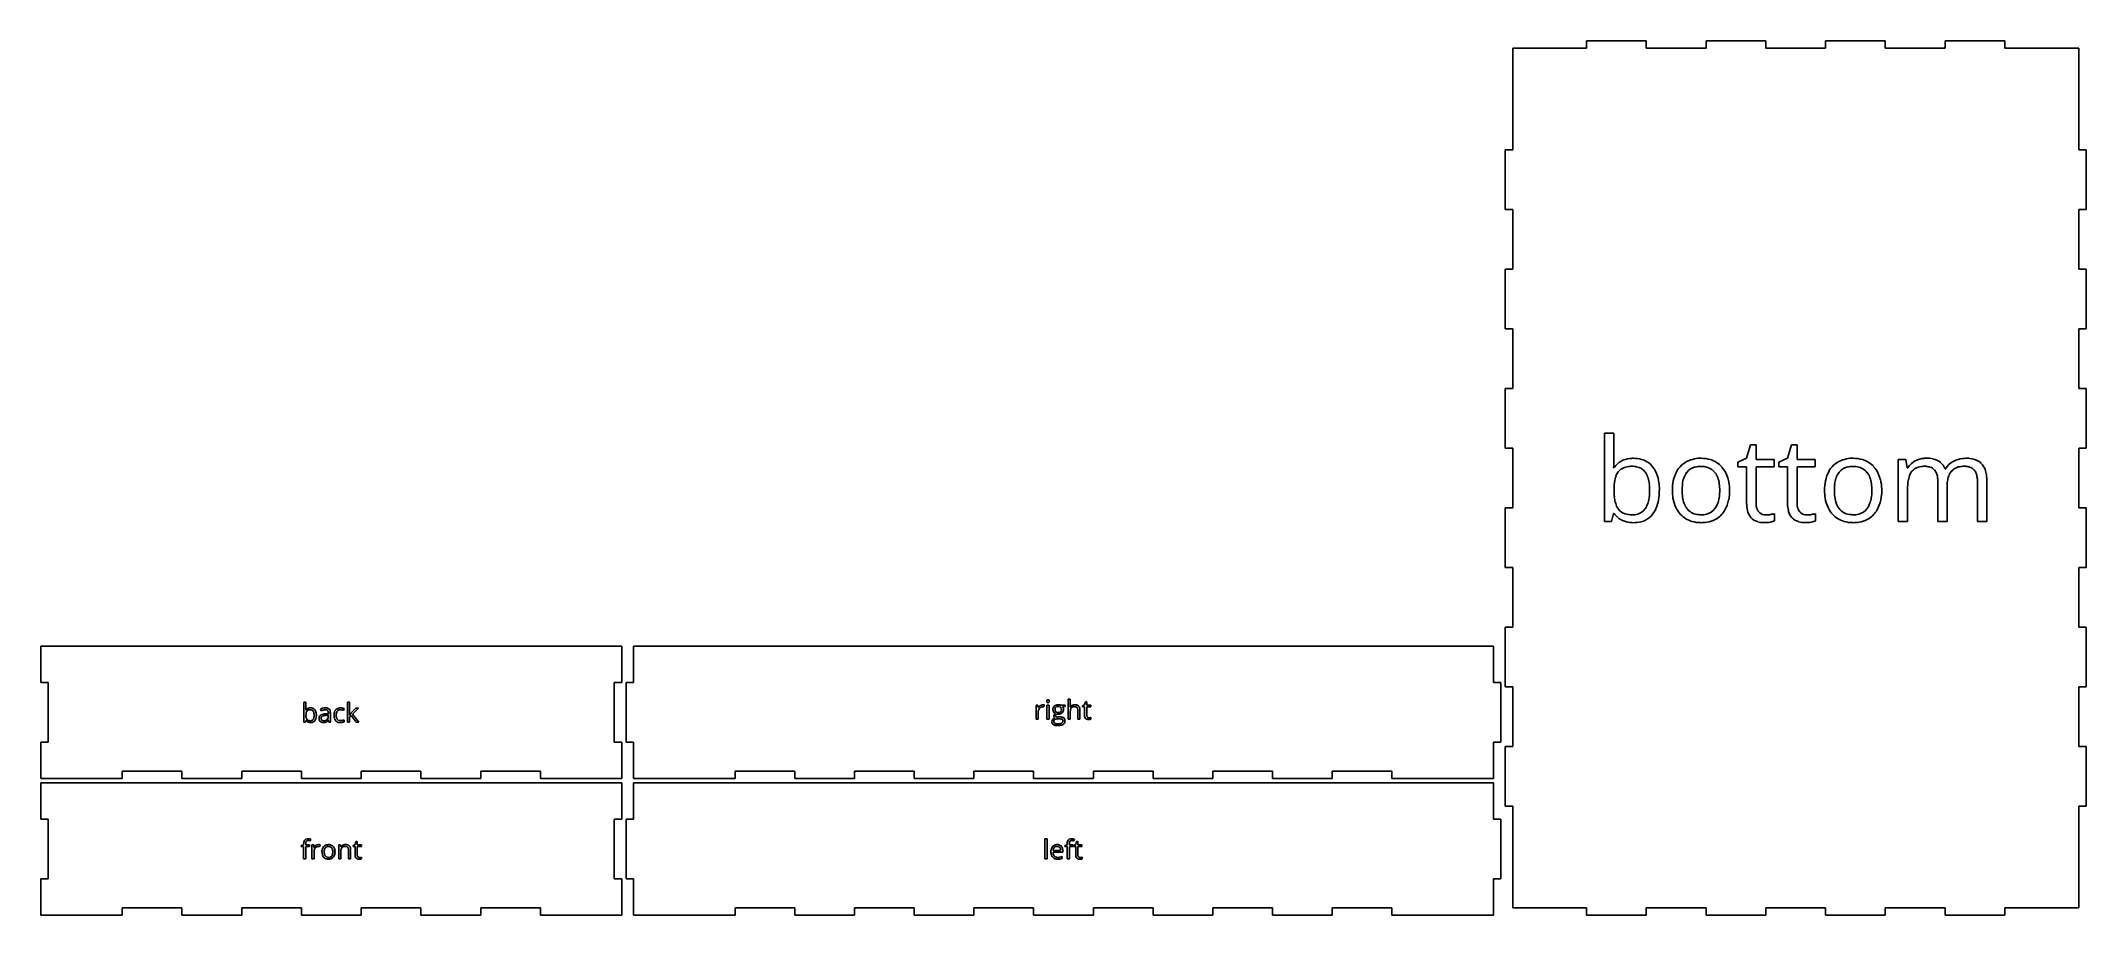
# Model space of a CAD drawing. Header units: millimetres. Extents: x 0 to 1391, y 3 to 598.
import ezdxf

# ---------------------------------------------------------------- set-up
doc = ezdxf.new("R2010")
doc.units = ezdxf.units.MM

msp = doc.modelspace()

# ---------------------------------------------------------------- linework, layer by layer
at = {"layer": 'back_labelLayer'}
for p, q in [((178.8, 134.3), (178.8, 147.9)), ((178.8, 147.9), (180.3, 147.9)), ((180.2, 142.6), (180.3, 142.6)), ((180.3, 147.9), (180.3, 144.6)), ((190.7, 142.1), (190.2, 143.2)), ((193.8, 140), (195.5, 140)), ((195.5, 140), (195.5, 140.6)), ((196.9, 140.8), (196.9, 134.3)), ((206.3, 143.6), (205.9, 142.3)), ((208.5, 134.3), (208.5, 147.9)), ((208.5, 147.9), (209.9, 147.9)), ((209.8, 139.2), (209.9, 139.2)), ((209.9, 147.9), (209.9, 140.7)), ((211, 140.6), (214.2, 143.9)), ((215.9, 143.9), (212, 139.8)), ((212, 139.8), (216.2, 134.3)), ((214.2, 143.9), (215.9, 143.9)), ((179.9, 134.3), (178.8, 134.3)), ((180.2, 135.5), (179.9, 134.3)), ((180.3, 135.5), (180.2, 135.5)), ((195.4, 139), (194, 138.9)), ((195.4, 138.1), (195.4, 139)), ((195.5, 135.6), (195.4, 135.6)), ((195.8, 134.3), (195.5, 135.6)), ((196.9, 134.3), (195.8, 134.3)), ((206.2, 135.9), (206.2, 134.6)), ((209.9, 134.3), (208.5, 134.3)), ((211, 138.8), (209.9, 137.9)), ((209.9, 137.9), (209.9, 134.3)), ((214.4, 134.3), (211, 138.8)), ((216.2, 134.3), (214.4, 134.3))]:
    msp.add_line(p, q, dxfattribs=at)
for centre, radius, start, end in [((158.3, 144.3), 21.9, 355.7239, 358.1259), ((162, 144), 18.3, 355.4718, 355.6527), ((149.9, 144.6), 30.4, 358.1123, 0.0484), ((183, 140.7), 3.32, 95.1835, 145.1109), ((188.2, 139.3), 7.86, 171.0668, 177.8457), ((191.5, 139.1), 11.2, 177.6177, 180.0426), ((184.9, 139.8), 4.56, 160.8926, 171.2335), ((183, 140.5), 2.5, 143.3382, 161.256), ((182.5, 140.8), 1.94, 120.1403, 142.4249), ((182.8, 140.3), 2.54, 100.447, 119.6701), ((183.1, 138.7), 4.1, 89.5731, 100.7324), ((183.3, 139.1), 4.98, 89.8743, 96.8146), ((183.1, 139.4), 3.37, 78.6781, 90.375), ((183.4, 139.6), 4.46, 74.2393, 90.5624), ((183.4, 140.7), 2.13, 35.5408, 79.8011), ((183.7, 140.7), 3.34, 38.5631, 74.067), ((183.2, 140.5), 2.42, 32.7034, 35.5243), ((182.5, 140.1), 3.17, 15.778, 32.0151), ((180.4, 139.5), 5.35, 6.1649, 16.0396), ((177.2, 139.1), 8.62, 359.7681, 6.3095), ((182.9, 140.1), 4.3, 16.4709, 38.4075), ((180.7, 139.4), 6.59, 5.1338, 16.7973), ((178, 139.1), 9.36, 359.8779, 5.4094), ((191.7, 137), 2.52, 115.4905, 182.3568), ((193.4, 137.3), 6.73, 106.3568, 118.335), ((192.9, 134.7), 5.16, 101.3568, 117.0799), ((195, 133.3), 9.77, 112.2122, 115.9641), ((194, 135.7), 7.17, 103.6226, 112.432), ((193.7, 136.4), 7.66, 104.5163, 106.5489), ((193.5, 137.3), 6.76, 90.0714, 104.6521), ((194, 130), 10, 92.4696, 101.7065), ((193.4, 138.1), 4.75, 90.4485, 103.7666), ((193.4, 139.2), 3.6, 83.6507, 90.1753), ((193.5, 137.9), 6.16, 81.568, 90.3249), ((194.2, 125.7), 14.3, 91.7165, 92.9095), ((193.6, 140.4), 2.38, 70.5716, 83.9928), ((193.9, 140.2), 3.81, 68.2274, 81.7494), ((193.9, 141.3), 1.48, 42.7296, 71.038), ((193.7, 141.2), 1.63, 20.4094, 41.448), ((194.4, 141.4), 2.48, 47.8683, 68.2934), ((192.8, 140.9), 2.59, 7.8273, 20.6042), ((191.3, 140.6), 4.19, 359.6933, 8.0036), ((194.5, 141.6), 2.31, 19.2331, 46.6741), ((193.1, 141.1), 3.74, 6.3379, 19.6815), ((191.1, 140.8), 5.74, 359.8027, 6.6583), ((207.4, 139.1), 8.05, 169.8978, 180.3689), ((204.6, 139.6), 5.2, 153.0875, 170.1051), ((203.5, 140.1), 4.02, 138.655, 152.6853), ((203.3, 140.2), 3.78, 101.4913, 138.3134), ((205.8, 139.4), 4.9, 160.1418, 175.1368), ((208.9, 139), 8.06, 174.531, 180.155), ((203.5, 140.3), 2.45, 114.4266, 161.6633), ((203.7, 139.5), 3.24, 88.7194, 112.5668), ((203.8, 138.3), 5.73, 89.5892, 102.1788), ((203.8, 137.5), 6.58, 77.7702, 89.9475), ((203.8, 139.5), 3.23, 87.675, 89.9747), ((203.7, 138.6), 4.18, 81.691, 87.5079), ((203.5, 136.8), 6.03, 77.2999, 81.7345), ((203.1, 135.1), 7.75, 74.7802, 77.4498), ((203.7, 136.8), 7.28, 74.6797, 77.9578), ((203.5, 136.3), 6.49, 68.3294, 74.8831), ((204.4, 139.2), 4.75, 70.0946, 74.7386), ((205, 141), 2.88, 63.5034, 70.1862), ((205.3, 141.6), 2.19, 62.9287, 63.1864), ((162.5, 142.5), 47.5, 356.0329, 356.6443), ((150.2, 143.3), 59.8, 356.0205, 356.0555), ((200.2, 140.7), 9.72, 358.274, 359.8928), ((192.6, 140.9), 17.3, 357.5042, 358.3308), ((181.3, 141.4), 28.6, 356.6325, 357.4911), ((216.9, 134.2), 8.64, 142.3234, 144.7076), ((221.5, 130.6), 14.4, 140.4331, 142.3366), ((227.5, 125.7), 22.2, 139.2799, 140.4703), ((234.5, 119.7), 31.3, 138.3418, 139.2877), ((189.9, 139), 9.65, 179.7763, 185.7075), ((186.1, 138.6), 5.82, 185.5925, 194.2051), ((182.9, 137.4), 3.23, 215.585, 245.8362), ((183.7, 138), 3.31, 193.943, 208.0219), ((182.7, 137.5), 2.2, 208.5536, 217.5606), ((182.6, 137.5), 2.12, 218.1691, 253.8047), ((183.2, 137.9), 3.85, 245.9802, 255.5456), ((183, 138.7), 3.39, 253.1383, 266.8483), ((183.3, 138.5), 4.43, 255.7755, 270.3185), ((183.1, 140), 4.69, 266.3775, 270.051), ((183.2, 138.2), 2.91, 269.3869, 285.8631), ((183.3, 139), 4.95, 269.9226, 275.5482), ((183.6, 137.5), 3.45, 274.064, 321.4081), ((183.4, 137.4), 2.1, 286.0163, 326.8497), ((182.4, 138.1), 3.35, 326.7105, 343.6662), ((180.4, 138.7), 5.39, 343.4171, 353.6369), ((177.5, 139.1), 8.36, 353.4935, 0.2206), ((183.1, 138), 4.1, 321.3161, 335.5436), ((181.8, 138.5), 5.53, 335.8306, 350.8255), ((178.8, 139), 8.55, 350.6563, 0.338), ((192.8, 136.9), 3.67, 179.5457, 192.6949), ((191.6, 136.6), 2.4, 192.0828, 227.4521), ((191.7, 136.7), 2.51, 227.769, 237.805), ((191.9, 137.1), 2.96, 238.3273, 258.9184), ((192.2, 137.1), 1.56, 120.9734, 172.418), ((193, 136.9), 2.3, 171.2122, 180.2058), ((192.8, 136.9), 2.09, 179.5266, 192.7787), ((192.1, 136.7), 1.36, 192.3264, 222.058), ((192, 136.7), 1.3, 222.5804, 229.2547), ((192.2, 136.9), 1.59, 229.7837, 254.2724), ((192.2, 138.6), 4.48, 258.672, 270.4047), ((192.6, 136.5), 2.24, 113.5886, 121.6805), ((193.2, 135.2), 3.64, 102.7996, 113.2433), ((192.4, 137.7), 2.41, 253.9397, 266.4534), ((192.2, 140.6), 6.57, 269.9539, 273.1491), ((192.5, 138.6), 3.28, 266.0783, 270.0591), ((193.8, 132.4), 6.5, 96.3545, 102.9953), ((192.5, 139.3), 4.02, 269.5792, 282.0414), ((192.3, 139), 4.96, 272.9335, 281.4139), ((194.3, 128.2), 10.7, 91.8565, 96.4478), ((192.6, 137.5), 3.36, 281.2979, 293.7314), ((192.8, 138), 2.68, 281.7121, 306.4594), ((192.9, 136.8), 2.69, 294.3932, 304.7371), ((193, 137.8), 2.44, 306.9881, 313.8559), ((192.2, 137.9), 3.93, 304.8485, 314.8531), ((192.9, 137.8), 2.44, 314.1892, 347.427), ((190.7, 139.4), 6.05, 314.7445, 321.7072), ((191.7, 138.1), 3.7, 346.9178, 0.2824), ((190.8, 138.1), 4.61, 359.8174, 0.0009), ((208.2, 139), 8.82, 179.9389, 183.9815), ((205.8, 138.8), 6.44, 183.5914, 196.3539), ((203.7, 138.1), 4.22, 196.0167, 221.1349), ((203.2, 137.8), 3.7, 221.7976, 256.8021), ((207.9, 139), 7.07, 179.7041, 188.0744), ((205.4, 138.6), 4.49, 187.9315, 200.3885), ((204, 138.1), 3.03, 200.4183, 216.6393), ((203.4, 137.7), 2.32, 216.9695, 261.3103), ((203.7, 139.5), 5.45, 256.4244, 270.489), ((203.7, 138.9), 3.53, 260.136, 270.2692), ((203.7, 141.5), 6.11, 270.2659, 286.2891), ((203.7, 142.1), 8, 269.9655, 272.8643), ((203.9, 140.2), 6.12, 272.598, 282.1879), ((204.3, 138.3), 4.15, 282.0344, 296.9454), ((203.3, 142.8), 7.54, 286.046, 292.3654)]:
    msp.add_arc(centre, radius, start, end, dxfattribs=at)
at = {"layer": 'back_outsideCutPath'}
for p, q in [((0, 186), (0, 161.3)), ((395, 186), (0, 186)), ((395, 161.3), (395, 186)), ((0, 161.3), (5, 161.3)), ((5, 161.3), (5, 120.7)), ((390, 120.7), (390, 161.3)), ((390, 161.3), (395, 161.3)), ((5, 120.7), (0, 120.7)), ((0, 120.7), (0, 96)), ((395, 120.7), (390, 120.7)), ((395, 96), (395, 120.7)), ((55.3, 96), (55.3, 101)), ((55.3, 101), (95.9, 101)), ((95.9, 101), (95.9, 96)), ((136.6, 96), (136.6, 101)), ((136.6, 101), (177.2, 101)), ((177.2, 101), (177.2, 96)), ((217.8, 96), (217.8, 101)), ((217.8, 101), (258.4, 101)), ((258.4, 101), (258.4, 96)), ((299.1, 96), (299.1, 101)), ((299.1, 101), (339.7, 101)), ((339.7, 101), (339.7, 96)), ((0, 96), (55.3, 96)), ((95.9, 96), (136.6, 96)), ((177.2, 96), (217.8, 96)), ((258.4, 96), (299.1, 96)), ((339.7, 96), (380.3, 96)), ((380.3, 96), (395, 96))]:
    msp.add_line(p, q, dxfattribs=at)
at = {"layer": 'bottom_labelLayer'}
for p, q in [((1063.5, 270.9), (1063.5, 330.9)), ((1063.5, 330.9), (1069.9, 330.9)), ((1069.9, 330.9), (1069.9, 316.3)), ((1160.1, 313.9), (1162.8, 323)), ((1162.8, 323), (1166.5, 323)), ((1166.5, 323), (1166.5, 313.2)), ((1188, 313.9), (1190.7, 323)), ((1190.7, 323), (1194.4, 323)), ((1194.4, 323), (1194.4, 313.2)), ((1069.6, 307.5), (1069.9, 307.5)), ((1154.1, 311.3), (1160.1, 313.9)), ((1154.1, 308.2), (1154.1, 311.3)), ((1160.1, 308.2), (1154.1, 308.2)), ((1160.1, 283), (1160.1, 308.2)), ((1166.5, 313.2), (1178.8, 313.2)), ((1178.8, 308.2), (1166.5, 308.2)), ((1166.5, 308.2), (1166.5, 283.3)), ((1178.8, 313.2), (1178.8, 308.2)), ((1182, 311.3), (1188, 313.9)), ((1182, 308.2), (1182, 311.3)), ((1188, 308.2), (1182, 308.2)), ((1188, 283), (1188, 308.2)), ((1194.4, 313.2), (1206.7, 313.2)), ((1206.7, 308.2), (1194.4, 308.2)), ((1194.4, 308.2), (1194.4, 283.3)), ((1206.7, 313.2), (1206.7, 308.2)), ((1263.2, 270.9), (1263.2, 313.2)), ((1263.2, 313.2), (1268.4, 313.2)), ((1268.4, 313.2), (1269.4, 307.4)), ((1269.4, 307.4), (1269.7, 307.4)), ((1295.2, 306.8), (1295.5, 306.8)), ((1269.6, 293.1), (1269.6, 270.9)), ((1290.1, 270.9), (1290.1, 298.4)), ((1296.5, 294.5), (1296.5, 270.9)), ((1317.1, 270.9), (1317.1, 298.4)), ((1323.5, 298.5), (1323.5, 270.9)), ((1068.1, 270.9), (1063.5, 270.9)), ((1069.5, 276.3), (1068.1, 270.9)), ((1069.9, 276.3), (1069.5, 276.3)), ((1179.1, 276.2), (1179.1, 271.3)), ((1207, 276.2), (1207, 271.3)), ((1269.6, 270.9), (1263.2, 270.9)), ((1296.5, 270.9), (1290.1, 270.9)), ((1323.5, 270.9), (1317.1, 270.9))]:
    msp.add_line(p, q, dxfattribs=at)
for centre, radius, start, end in [((989.9, 313.8), 79.9, 355.4715, 355.6528), ((973.6, 315), 96.3, 355.7239, 358.1259), ((936.4, 316.2), 133.5, 358.1123, 0.0484), ((1081.9, 299.2), 14.6, 95.1835, 145.1109), ((1079.6, 299.5), 8.52, 120.1403, 142.4249), ((1080.8, 297.2), 11.1, 100.4469, 119.6701), ((1082.2, 290.5), 18, 89.5731, 100.7324), ((1083.2, 292), 21.9, 89.8743, 96.8145), ((1082.4, 293.7), 14.8, 78.6781, 90.375), ((1083.4, 294.3), 19.6, 74.2393, 90.5624), ((1083.6, 299), 9.34, 35.5408, 79.8011), ((1084.7, 299), 14.7, 38.5631, 74.067), ((1081.4, 296.4), 18.9, 16.4709, 38.4075), ((1128, 296.4), 17.7, 138.1759, 150.2287), ((1127.4, 296.8), 16.9, 99.1759, 137.9833), ((1127.5, 298.1), 10.2, 103.4685, 142.3119), ((1129, 289.1), 24.9, 89.7326, 100.076), ((1128.8, 293.2), 15.2, 89.4806, 103.8805), ((1129, 292.3), 16.1, 79.3453, 90.3175), ((1129.3, 292.4), 21.5, 73.5223, 90.5692), ((1130.2, 297.8), 10.5, 37.9578, 80.4006), ((1130.6, 297), 16.8, 41.1446, 73.2134), ((1128.2, 294.9), 19.9, 13.5014, 41.0703), ((1231.4, 296.4), 17.7, 138.1759, 150.2287), ((1230.8, 296.8), 16.9, 99.1759, 137.9833), ((1231, 298.1), 10.2, 103.4685, 142.3119), ((1232.5, 289.1), 24.9, 89.7326, 100.076), ((1232.3, 293.2), 15.2, 89.4806, 103.8805), ((1232.5, 292.3), 16.1, 79.3453, 90.3175), ((1232.8, 292.4), 21.5, 73.5223, 90.5692), ((1233.7, 297.8), 10.5, 37.9578, 80.4006), ((1234.1, 297), 16.8, 41.1446, 73.2134), ((1231.7, 294.9), 19.9, 13.5014, 41.0703), ((1280.6, 301), 12.6, 117.121, 149.5424), ((1279, 299.7), 8.39, 123.7021, 142.3022), ((1279.8, 298.3), 10.1, 101.1546, 123.0656), ((1281.9, 298.7), 15.2, 93.8343, 117.5072), ((1281.1, 292.6), 15.9, 89.5573, 101.4832), ((1282.2, 295.6), 18.4, 89.9662, 94.2831), ((1281.2, 293.5), 15, 85.5238, 90.0794), ((1282.4, 293), 21, 77.5572, 90.5513), ((1281.6, 297.8), 10.6, 72.3601, 85.9562), ((1282.9, 301.5), 6.72, 41.0611, 72.8994), ((1284.4, 301.3), 12.4, 52.7027, 78.0054), ((1285.1, 302.6), 10.9, 22.2098, 51.4971), ((1307.1, 300.1), 13.4, 119.4042, 150.1829), ((1305.9, 299.6), 8.48, 122.3597, 140.2884), ((1308.6, 297.8), 16.1, 118.2584, 120.063), ((1308.6, 297.7), 16.2, 95.8635, 117.9693), ((1306.8, 298), 10.4, 101.0032, 121.7841), ((1308.1, 292), 16.5, 89.5621, 101.2962), ((1309.1, 293.7), 20.2, 89.9197, 96.2618), ((1308.2, 293.6), 14.9, 85.8145, 90.0685), ((1309.3, 291.7), 22.3, 79.9361, 90.3804), ((1308.6, 297.8), 10.6, 72.6395, 86.2568), ((1309.8, 301.5), 6.74, 41.0408, 73.1793), ((1310.8, 299.7), 14.1, 62.9723, 80.1665), ((1312.3, 302.9), 10.6, 44.229, 62.6229), ((1311.9, 302.7), 11, 19.5612, 43.3161), ((1305.2, 300.2), 18.2, 7.5042, 19.9645), ((1119.3, 292.1), 49.3, 177.6177, 180.0425), ((1104.4, 292.8), 34.5, 171.0668, 177.8457), ((1090.2, 295.1), 20, 160.8926, 171.2334), ((1081.6, 298.2), 11, 143.3382, 161.256), ((1082.6, 298.3), 10.6, 32.7034, 35.5242), ((1079.7, 296.6), 13.9, 15.7779, 32.0151), ((1070.6, 293.9), 23.5, 6.1649, 16.0396), ((1056.3, 292.3), 37.8, 359.7681, 6.3095), ((1057.4, 292), 36.7, 353.4935, 0.2205), ((1071.8, 293.4), 28.9, 5.1338, 16.7973), ((1059.7, 292.1), 41.1, 359.8779, 5.4094), ((1142.8, 292.3), 33.2, 169.2443, 180.3881), ((1131.6, 294.5), 21.7, 150.7111, 169.4695), ((1150.1, 292.2), 33.8, 173.0086, 180.2464), ((1137.8, 293.8), 21.5, 162.0653, 173.1675), ((1130, 296.4), 13.2, 142.9026, 162.375), ((1128.1, 296.3), 13.2, 20.0257, 37.4351), ((1121.6, 293.9), 20.1, 7.744, 20.069), ((1109.9, 292.2), 31.9, 359.7076, 7.8973), ((1118.9, 292.5), 29.6, 1.1277, 13.88), ((1110.9, 292.1), 37.6, 359.9919, 1.542), ((1246.3, 292.3), 33.2, 169.2443, 180.3881), ((1235.1, 294.5), 21.7, 150.7111, 169.4695), ((1253.6, 292.2), 33.8, 173.0086, 180.2464), ((1241.3, 293.8), 21.5, 162.0653, 173.1675), ((1233.5, 296.4), 13.2, 142.9026, 162.375), ((1231.6, 296.3), 13.2, 20.0257, 37.4351), ((1225.1, 293.9), 20.1, 7.744, 20.069), ((1213.4, 292.2), 31.9, 359.7076, 7.8973), ((1222.4, 292.5), 29.6, 1.1277, 13.88), ((1214.4, 292.1), 37.6, 359.9919, 1.542), ((1301.8, 293.6), 32.2, 171.3042, 178.3502), ((1314.2, 293.1), 44.6, 178.0976, 180.0253), ((1288.8, 295.7), 19, 161.0234, 171.4469), ((1280.9, 298.4), 10.7, 143.077, 161.3914), ((1282, 301), 7.74, 20.7071, 40.0217), ((1278.2, 299.5), 11.9, 7.9865, 20.795), ((1271.2, 298.5), 18.9, 359.6948, 8.1471), ((1324.6, 294.6), 28.2, 172.3777, 180.183), ((1332, 294.5), 35.5, 179.894, 180.0001), ((1314, 296.1), 17.4, 160.8732, 172.5272), ((1307.6, 298.4), 10.6, 140.9765, 161.1699), ((1309, 301), 7.74, 20.7071, 40.0217), ((1305.1, 299.5), 11.9, 7.9865, 20.795), ((1298.2, 298.5), 18.9, 359.6948, 8.1471), ((1294.1, 298.6), 29.4, 359.7107, 7.6907), ((1112.3, 291.9), 42.3, 179.7763, 185.7075), ((1095.6, 290.2), 25.6, 185.5925, 194.2051), ((1084.9, 287.4), 14.5, 193.943, 208.0218), ((1080.6, 285.2), 9.66, 208.5537, 217.5605), ((1080.2, 285), 9.29, 218.169, 253.8047), ((1083.5, 284.8), 9.21, 286.0163, 326.8497), ((1079, 287.8), 14.7, 326.7105, 343.6662), ((1070.4, 290.5), 23.7, 343.4171, 353.6369), ((1082.1, 287.1), 18, 321.3161, 335.5436), ((1076.3, 289.6), 24.3, 335.8306, 350.8255), ((1063.2, 291.8), 37.5, 350.6563, 0.338), ((1141.6, 291.9), 32, 179.7745, 189.0933), ((1133.4, 290.5), 23.7, 188.9102, 205.3171), ((1131, 289.5), 21, 205.656, 208.4461), ((1127.8, 287.6), 17.3, 207.7947, 238.6758), ((1148.7, 291.9), 32.4, 179.706, 187.9161), ((1136.8, 290.2), 20.4, 187.7639, 200.0977), ((1130.2, 287.8), 13.4, 200.0846, 216.9132), ((1127.8, 286.1), 10.5, 217.301, 261.7099), ((1130.3, 286), 10.4, 284.5662, 322.6334), ((1127.6, 288), 13.7, 323.0089, 342.639), ((1119.7, 290.5), 22, 342.3616, 353.7538), ((1108.1, 291.9), 33.7, 353.5363, 0.2014), ((1129.9, 287.8), 17.9, 318.144, 329.7566), ((1126.5, 289.6), 21.7, 330.2507, 349.4116), ((1115.4, 291.8), 33.1, 349.1762, 0.3863), ((1180.3, 282.8), 20.1, 179.3551, 192.8478), ((1170.2, 280.1), 9.68, 190.3818, 253.8772), ((1179.4, 283.2), 12.9, 179.6417, 189.7506), ((1174.9, 282.4), 8.27, 189.548, 205.7874), ((1173, 281.5), 6.21, 206.1294, 221.4084), ((1208.1, 282.8), 20.1, 179.3551, 192.8478), ((1198, 280.1), 9.68, 190.3818, 253.8772), ((1207.3, 283.2), 12.9, 179.6417, 189.7506), ((1202.8, 282.4), 8.27, 189.548, 205.7874), ((1200.9, 281.5), 6.21, 206.1294, 221.4084), ((1245.1, 291.9), 32, 179.7745, 189.0933), ((1236.9, 290.5), 23.7, 188.9102, 205.3171), ((1234.5, 289.5), 21, 205.656, 208.4461), ((1231.3, 287.6), 17.3, 207.7947, 238.6758), ((1252.2, 291.9), 32.4, 179.706, 187.9161), ((1240.3, 290.2), 20.4, 187.7639, 200.0977), ((1233.7, 287.8), 13.4, 200.0846, 216.9132), ((1231.3, 286.1), 10.5, 217.301, 261.7099), ((1233.8, 286), 10.4, 284.5662, 322.6334), ((1231.1, 288), 13.7, 323.0089, 342.639), ((1223.2, 290.5), 22, 342.3616, 353.7538), ((1211.6, 291.9), 33.7, 353.5363, 0.2014), ((1233.4, 287.8), 17.9, 318.144, 329.7566), ((1230, 289.6), 21.7, 330.2507, 349.4116), ((1218.9, 291.8), 33.1, 349.1762, 0.3863), ((1081.5, 284.6), 14.2, 215.585, 245.8362), ((1082.6, 287.1), 16.9, 245.9802, 255.5456), ((1081.9, 290.4), 14.9, 253.1382, 266.8483), ((1083.1, 289.5), 19.4, 255.7755, 270.3185), ((1082.4, 296.1), 20.6, 266.3776, 270.0511), ((1082.6, 288.2), 12.8, 269.3869, 285.8631), ((1083.2, 291.8), 21.7, 269.9226, 275.5482), ((1084.3, 285.3), 15.2, 274.064, 321.4081), ((1128, 288), 17.8, 238.8116, 253.2428), ((1128.7, 290.7), 20.6, 253.5437, 270.4182), ((1128.9, 291.4), 15.9, 260.5033, 270.2477), ((1129, 295), 24.9, 269.7503, 279.8033), ((1129.1, 290.3), 14.9, 269.4482, 284.7256), ((1130.6, 287.3), 17.1, 278.8959, 317.9979), ((1172.1, 286.8), 16.7, 253.7848, 270.8853), ((1172.8, 281.4), 5.95, 221.5949, 262.3505), ((1173.3, 283.9), 8.56, 261.3266, 270.1913), ((1172.4, 286.5), 16.4, 270.0031, 270.7605), ((1172.3, 290.1), 20, 270.8933, 275.5484), ((1173.4, 296.4), 21, 269.8804, 278.3028), ((1171.6, 297.8), 27.8, 275.526, 279.294), ((1172.2, 294.1), 23.9, 279.1863, 280.1143), ((1173.6, 294.8), 19.4, 278.4155, 279.0081), ((1173.3, 288.2), 18, 280.007, 283.3735), ((1171.2, 309.9), 34.6, 278.959, 280.5104), ((1173.5, 297.8), 22.4, 280.4848, 282.6268), ((1174.9, 281.6), 11.1, 283.3069, 288.1198), ((1175.4, 289), 13.4, 282.5876, 285.5795), ((1176.4, 277), 6.3, 287.9888, 295.3048), ((1176.4, 285.4), 9.61, 285.7238, 286.2565), ((1200, 286.8), 16.7, 253.7848, 270.8853), ((1200.7, 281.4), 5.95, 221.5949, 262.3505), ((1201.2, 283.9), 8.56, 261.3266, 270.1913), ((1200.3, 286.5), 16.4, 270.0031, 270.7605), ((1200.2, 290.1), 20, 270.8933, 275.5484), ((1201.3, 296.4), 21, 269.8804, 278.3028), ((1199.5, 297.8), 27.8, 275.526, 279.294), ((1200.1, 294.1), 23.9, 279.1863, 280.1143), ((1201.5, 294.8), 19.4, 278.4155, 279.0081), ((1201.2, 288.2), 18, 280.007, 283.3735), ((1199.1, 309.9), 34.6, 278.959, 280.5104), ((1201.3, 297.8), 22.4, 280.4848, 282.6268), ((1202.8, 281.6), 11.1, 283.3069, 288.1198), ((1203.3, 289), 13.4, 282.5876, 285.5795), ((1204.3, 277), 6.3, 287.9888, 295.3048), ((1204.3, 285.4), 9.61, 285.7238, 286.2565), ((1231.5, 288), 17.8, 238.8116, 253.2428), ((1232.2, 290.7), 20.6, 253.5437, 270.4182), ((1232.4, 291.4), 15.9, 260.5033, 270.2477), ((1232.5, 295), 24.9, 269.7503, 279.8033), ((1232.6, 290.3), 14.9, 269.4482, 284.7256), ((1234, 287.3), 17.1, 278.8959, 317.9979)]:
    msp.add_arc(centre, radius, start, end, dxfattribs=at)
at = {"layer": 'bottom_outsideCutPath'}
for p, q in [((1001, 593), (1001, 523.9)), ((1010.7, 593), (1001, 593)), ((1051.3, 593), (1010.7, 593)), ((1091.9, 598), (1051.3, 598)), ((1051.3, 598), (1051.3, 593)), ((1091.9, 593), (1091.9, 598)), ((1132.6, 593), (1091.9, 593)), ((1173.2, 598), (1132.6, 598)), ((1132.6, 598), (1132.6, 593)), ((1173.2, 593), (1173.2, 598)), ((1213.8, 593), (1173.2, 593)), ((1254.4, 598), (1213.8, 598)), ((1213.8, 598), (1213.8, 593)), ((1254.4, 593), (1254.4, 598)), ((1295.1, 593), (1254.4, 593)), ((1335.7, 598), (1295.1, 598)), ((1295.1, 598), (1295.1, 593)), ((1335.7, 593), (1335.7, 598)), ((1386, 593), (1335.7, 593)), ((1386, 564.6), (1386, 593)), ((1386, 523.9), (1386, 564.6)), ((1001, 523.9), (996, 523.9)), ((996, 523.9), (996, 483.3)), ((1391, 523.9), (1386, 523.9)), ((1391, 483.3), (1391, 523.9)), ((996, 483.3), (1001, 483.3)), ((1001, 483.3), (1001, 442.7)), ((1386, 442.7), (1386, 483.3)), ((1386, 483.3), (1391, 483.3)), ((1001, 442.7), (996, 442.7)), ((996, 442.7), (996, 402.1)), ((1391, 442.7), (1386, 442.7)), ((1391, 402.1), (1391, 442.7)), ((996, 402.1), (1001, 402.1)), ((1001, 402.1), (1001, 361.4)), ((1386, 361.4), (1386, 402.1)), ((1386, 402.1), (1391, 402.1)), ((1001, 361.4), (996, 361.4)), ((996, 361.4), (996, 320.8)), ((1391, 361.4), (1386, 361.4)), ((1391, 320.8), (1391, 361.4)), ((996, 320.8), (1001, 320.8)), ((1001, 320.8), (1001, 280.2)), ((1386, 280.2), (1386, 320.8)), ((1386, 320.8), (1391, 320.8)), ((1001, 280.2), (996, 280.2)), ((996, 280.2), (996, 239.6)), ((1391, 280.2), (1386, 280.2)), ((1391, 239.6), (1391, 280.2)), ((996, 239.6), (1001, 239.6)), ((1001, 239.6), (1001, 198.9)), ((1386, 198.9), (1386, 239.6)), ((1386, 239.6), (1391, 239.6)), ((1001, 198.9), (996, 198.9)), ((996, 198.9), (996, 158.3)), ((1391, 198.9), (1386, 198.9)), ((1391, 158.3), (1391, 198.9)), ((996, 158.3), (1001, 158.3)), ((1001, 158.3), (1001, 117.7)), ((1386, 117.7), (1386, 158.3)), ((1386, 158.3), (1391, 158.3)), ((1001, 117.7), (996, 117.7)), ((996, 117.7), (996, 77.1)), ((1391, 117.7), (1386, 117.7)), ((1391, 77.1), (1391, 117.7)), ((996, 77.1), (1001, 77.1)), ((1001, 77.1), (1001, 36.4)), ((1386, 8), (1386, 77.1)), ((1386, 77.1), (1391, 77.1)), ((1001, 36.4), (1001, 8)), ((1001, 8), (1051.3, 8)), ((1051.3, 8), (1051.3, 3)), ((1051.3, 3), (1091.9, 3)), ((1091.9, 3), (1091.9, 8)), ((1091.9, 8), (1132.6, 8)), ((1132.6, 8), (1132.6, 3)), ((1132.6, 3), (1173.2, 3)), ((1173.2, 3), (1173.2, 8)), ((1173.2, 8), (1213.8, 8)), ((1213.8, 8), (1213.8, 3)), ((1213.8, 3), (1254.4, 3)), ((1254.4, 3), (1254.4, 8)), ((1254.4, 8), (1295.1, 8)), ((1295.1, 8), (1295.1, 3)), ((1295.1, 3), (1335.7, 3)), ((1335.7, 3), (1335.7, 8)), ((1335.7, 8), (1376.3, 8)), ((1376.3, 8), (1386, 8))]:
    msp.add_line(p, q, dxfattribs=at)
at = {"layer": 'front_labelLayer'}
for p, q in [((177, 50.4), (178.7, 50.9)), ((177, 49.7), (177, 50.4)), ((178.7, 49.7), (177, 49.7)), ((178.7, 50.9), (178.7, 51.4)), ((178.7, 41.2), (178.7, 49.7)), ((180.1, 51.5), (180.1, 50.8)), ((180.1, 50.8), (182.6, 50.8)), ((182.6, 49.7), (180.1, 49.7)), ((180.1, 49.7), (180.1, 41.2)), ((182.6, 50.8), (182.6, 49.7)), ((183.6, 54.7), (183.2, 53.5)), ((184.3, 41.2), (184.3, 50.8)), ((184.3, 50.8), (185.6, 50.8)), ((185.6, 50.8), (185.7, 49.1)), ((185.7, 49.1), (185.8, 49.1)), ((185.8, 46.4), (185.8, 41.2)), ((189.9, 50.9), (189.7, 49.6)), ((202.6, 41.2), (202.6, 50.8)), ((202.6, 50.8), (203.8, 50.8)), ((203.8, 50.8), (204, 49.5)), ((204, 49.5), (204.1, 49.5)), ((204, 46.3), (204, 41.2)), ((209.2, 41.2), (209.2, 47.4)), ((210.6, 47.5), (210.6, 41.2)), ((212.3, 50.4), (213.7, 51)), ((212.3, 49.7), (212.3, 50.4)), ((213.7, 49.7), (212.3, 49.7)), ((213.7, 51), (214.3, 53.1)), ((213.7, 44), (213.7, 49.7)), ((214.3, 53.1), (215.2, 53.1)), ((215.2, 53.1), (215.2, 50.8)), ((215.2, 50.8), (218, 50.8)), ((218, 49.7), (215.2, 49.7)), ((215.2, 49.7), (215.2, 44)), ((218, 50.8), (218, 49.7)), ((218, 42.4), (218, 41.3)), ((180.1, 41.2), (178.7, 41.2)), ((185.8, 41.2), (184.3, 41.2)), ((204, 41.2), (202.6, 41.2)), ((210.6, 41.2), (209.2, 41.2))]:
    msp.add_line(p, q, dxfattribs=at)
for centre, radius, start, end in [((184.6, 51.5), 5.91, 167.5776, 180.6587), ((181.8, 52.1), 3.06, 141.7434, 168.2322), ((181.4, 52.4), 2.56, 98.2552, 139.6203), ((185.1, 51.5), 5, 171.6528, 178.4384), ((187, 51.5), 6.89, 178.1974, 180.0231), ((183.1, 51.8), 2.98, 161.8438, 171.7847), ((181.9, 52.3), 1.69, 145.0689, 162.1802), ((181.6, 52.5), 1.26, 102.7677, 144.338), ((181.8, 50.5), 4.43, 89.6697, 99.9314), ((181.7, 51.8), 1.97, 89.4859, 103.4198), ((181.8, 50.3), 4.7, 81.5641, 89.7017), ((181.7, 50.6), 3.14, 83.0761, 89.7927), ((181.6, 49.1), 4.69, 76.5184, 83.0217), ((181.4, 48), 7.03, 75.974, 81.6565), ((181, 46.8), 7.08, 71.9614, 76.5918), ((180.9, 45.6), 9.44, 73.2964, 76.0946), ((190.1, 46.6), 4.93, 139.4139, 150.6033), ((189.1, 46.5), 3.33, 138.9576, 174.5422), ((190.2, 46.4), 4.43, 173.6907, 180.0883), ((189.2, 47.4), 3.76, 124.2321, 139.4161), ((189.2, 46.5), 3.46, 135.6209, 138.8377), ((188.6, 47.2), 2.53, 89.6335, 137.0881), ((188.7, 48.1), 2.91, 89.6797, 124.4406), ((188.6, 46.3), 3.42, 87.3436, 89.9659), ((188.8, 44.3), 6.7, 84.9923, 90.1281), ((188.6, 45.2), 4.48, 81.5884, 87.1917), ((188.3, 43.3), 6.43, 77.4454, 81.636), ((188.9, 46.1), 4.89, 78.4892, 85.0266), ((198.7, 46.1), 7.58, 169.2443, 180.3881), ((198.5, 46), 7.3, 179.7745, 189.0933), ((196.2, 46.6), 4.95, 150.7111, 169.4695), ((196.6, 45.7), 5.4, 188.9102, 205.3171), ((196, 45.4), 4.8, 205.656, 208.4461), ((195.3, 47), 4.03, 138.1759, 150.2287), ((195.3, 45), 3.95, 207.7947, 238.6758), ((195.2, 47.1), 3.86, 99.1759, 137.9833), ((197.6, 46.4), 4.9, 162.0653, 173.1675), ((200.4, 46.1), 7.71, 173.0086, 180.2464), ((200.1, 46), 7.39, 179.706, 187.9161), ((197.3, 45.6), 4.65, 187.7639, 200.0977), ((195.8, 47), 3.02, 142.9026, 162.3749), ((195.9, 45.1), 3.06, 200.0846, 216.9132), ((195.2, 47.4), 2.32, 103.4685, 142.3119), ((195.3, 44.7), 2.39, 217.301, 261.7099), ((195.6, 45.3), 5.67, 89.7326, 100.076), ((195.5, 46.3), 3.47, 89.4806, 103.8805), ((195.6, 45.9), 3.62, 260.5033, 270.2477), ((195.7, 46.1), 4.9, 73.5223, 90.5692), ((195.6, 46.1), 3.68, 79.3454, 90.3175), ((195.6, 45.6), 3.39, 269.4482, 284.7256), ((195.9, 47.3), 2.4, 37.9578, 80.4006), ((195.9, 44.6), 2.36, 284.5662, 322.6334), ((195.9, 45), 3.89, 278.8959, 317.9979), ((195.9, 47.2), 3.82, 41.1446, 73.2134), ((195.4, 47), 3, 20.0257, 37.435), ((195.3, 45.1), 3.13, 323.0089, 342.639), ((193.9, 46.4), 4.59, 7.744, 20.069), ((193.5, 45.7), 5.02, 342.3616, 353.7538), ((191.2, 46.1), 7.28, 359.7076, 7.8973), ((190.8, 46), 7.69, 353.5363, 0.2014), ((195.4, 46.7), 4.54, 13.5014, 41.0703), ((195.8, 45.1), 4.07, 318.144, 329.7566), ((195, 45.5), 4.95, 330.2507, 349.4116), ((193.3, 46.1), 6.73, 1.1277, 13.88), ((192.5, 46), 7.54, 349.1762, 0.3863), ((191.4, 46), 8.56, 359.992, 1.5419), ((210.9, 46.4), 6.89, 171.1766, 178.3218), ((213.4, 46.3), 9.35, 178.0811, 180.0237), ((206.6, 47.9), 2.95, 116.9443, 147.6526), ((208.2, 46.8), 4.15, 159.9534, 171.3801), ((206.6, 47.4), 2.39, 140.1519, 160.3147), ((206.3, 47.6), 2.06, 118.5439, 139.1927), ((206.9, 47.4), 3.55, 115.8072, 117.6067), ((207, 47.1), 3.95, 94.3227, 115.5454), ((206.6, 47), 2.75, 100.1176, 118.1603), ((206.9, 45.4), 4.42, 89.5933, 100.3718), ((207.1, 46.2), 4.78, 89.9579, 94.7109), ((207, 45.9), 3.87, 84.0198, 90.151), ((207.2, 45.3), 5.76, 80.5585, 90.3538), ((207.1, 47.1), 2.61, 71.0828, 84.3691), ((207.4, 48.1), 1.64, 43.3791, 71.5386), ((207.5, 47.3), 3.64, 65.1094, 80.7638), ((207.3, 48), 1.74, 22.7024, 42.342), ((206.6, 47.7), 2.58, 8.4931, 22.658), ((207.9, 48.3), 2.62, 46.5584, 64.8783), ((205, 47.5), 4.12, 359.6714, 8.6877), ((208, 48.4), 2.53, 19.3849, 45.5997), ((206.5, 47.8), 4.09, 6.9633, 19.8363), ((204.3, 47.5), 6.37, 359.7631, 7.2115), ((218.3, 43.9), 4.59, 179.3551, 192.8477), ((216, 43.3), 2.21, 190.3818, 253.8772), ((218.1, 44), 2.94, 179.6416, 189.7506), ((217.1, 43.8), 1.88, 189.5479, 205.7874), ((216.7, 43.6), 1.42, 206.1294, 221.4084), ((216.6, 43.6), 1.36, 221.5949, 262.3505), ((216.7, 44.2), 1.95, 261.3267, 270.1913), ((216.7, 47), 4.79, 269.8804, 278.3028), ((216.8, 46.6), 4.42, 278.4155, 279.0081), ((216.2, 50.1), 7.89, 278.9589, 280.5104), ((216.8, 47.3), 5.1, 280.4848, 282.6269), ((217.2, 45.3), 3.05, 282.5877, 285.5795), ((217.4, 44.5), 2.19, 285.724, 286.2569), ((195.4, 45.1), 4.06, 238.8115, 253.2428), ((195.5, 45.7), 4.69, 253.5437, 270.4182), ((195.6, 46.7), 5.67, 269.7503, 279.8033), ((216.5, 44.8), 3.81, 253.7848, 270.8853), ((216.5, 44.8), 3.74, 270.0034, 270.7602), ((216.5, 45.6), 4.55, 270.8933, 275.5484), ((216.3, 47.3), 6.32, 275.526, 279.294), ((216.5, 46.5), 5.45, 279.1861, 280.1145), ((216.7, 45.2), 4.11, 280.007, 283.3735), ((217.1, 43.6), 2.54, 283.3068, 288.1199), ((217.4, 42.6), 1.44, 287.9888, 295.3048)]:
    msp.add_arc(centre, radius, start, end, dxfattribs=at)
at = {"layer": 'front_outsideCutPath'}
for p, q in [((0, 93), (0, 68.3)), ((395, 93), (0, 93)), ((395, 68.3), (395, 93)), ((0, 68.3), (5, 68.3)), ((5, 68.3), (5, 27.7)), ((390, 27.7), (390, 68.3)), ((390, 68.3), (395, 68.3)), ((5, 27.7), (0, 27.7)), ((0, 27.7), (0, 3)), ((395, 27.7), (390, 27.7)), ((395, 3), (395, 27.7)), ((0, 3), (55.3, 3)), ((55.3, 3), (55.3, 8)), ((55.3, 8), (95.9, 8)), ((95.9, 8), (95.9, 3)), ((95.9, 3), (136.6, 3)), ((136.6, 3), (136.6, 8)), ((136.6, 8), (177.2, 8)), ((177.2, 8), (177.2, 3)), ((177.2, 3), (217.8, 3)), ((217.8, 3), (217.8, 8)), ((217.8, 8), (258.4, 8)), ((258.4, 8), (258.4, 3)), ((258.4, 3), (299.1, 3)), ((299.1, 3), (299.1, 8)), ((299.1, 8), (339.7, 8)), ((339.7, 8), (339.7, 3)), ((339.7, 3), (380.3, 3)), ((380.3, 3), (395, 3))]:
    msp.add_line(p, q, dxfattribs=at)
at = {"layer": 'left_labelLayer'}
for p, q in [((682.9, 41.2), (682.9, 54.9)), ((682.9, 54.9), (684.4, 54.9)), ((684.4, 54.9), (684.4, 41.2)), ((695.1, 45.8), (688.4, 45.8)), ((688.5, 46.9), (693.5, 46.9)), ((694.7, 43), (694.7, 41.7)), ((695.1, 46.7), (695.1, 45.8)), ((696.3, 50.4), (698, 50.9)), ((696.3, 49.7), (696.3, 50.4)), ((698, 49.7), (696.3, 49.7)), ((698, 50.9), (698, 51.4)), ((698, 41.2), (698, 49.7)), ((699.5, 51.5), (699.5, 50.8)), ((699.5, 50.8), (701.9, 50.8)), ((701.9, 49.7), (699.5, 49.7)), ((699.5, 49.7), (699.5, 41.2)), ((701.9, 50.8), (701.9, 49.7)), ((702.4, 50.4), (703.8, 51)), ((702.4, 49.7), (702.4, 50.4)), ((703.8, 49.7), (702.4, 49.7)), ((702.9, 54.7), (702.5, 53.5)), ((703.8, 51), (704.4, 53.1)), ((703.8, 44), (703.8, 49.7)), ((704.4, 53.1), (705.2, 53.1)), ((705.2, 53.1), (705.2, 50.8)), ((705.2, 50.8), (708, 50.8)), ((708, 49.7), (705.2, 49.7)), ((705.2, 49.7), (705.2, 44)), ((708, 50.8), (708, 49.7)), ((708.1, 42.4), (708.1, 41.3)), ((684.4, 41.2), (682.9, 41.2)), ((699.5, 41.2), (698, 41.2))]:
    msp.add_line(p, q, dxfattribs=at)
for centre, radius, start, end in [((694.6, 46), 7.66, 168.9539, 180.3843), ((695.3, 45.9), 8.33, 179.9887, 181.7991), ((693.4, 45.8), 6.46, 181.3575, 194.492), ((692.1, 46.5), 5.11, 149.4071, 169.1854), ((691.3, 45.3), 4.29, 194.0877, 223.0538), ((691.4, 46.9), 4.32, 140.1056, 148.9068), ((691, 47.3), 3.74, 92.4763, 140.5386), ((691.1, 45.1), 4.01, 223.5466, 256.1957), ((694.3, 45.9), 5.86, 181.1447, 190.8007), ((692.7, 46.6), 4.24, 160.3353, 172.5315), ((694, 46.4), 5.51, 172.1545, 174.7615), ((692.2, 45.5), 3.75, 190.6006, 206.0275), ((691.4, 47.1), 2.88, 138.0995, 160.5866), ((691.3, 45), 2.74, 206.295, 222.5558), ((690.9, 47.5), 2.22, 106.4657, 137.9176), ((691.2, 45), 2.65, 223.0645, 258.1401), ((691.1, 46.9), 2.88, 89.4422, 106.209), ((691.6, 46.3), 4.02, 257.5312, 270.4319), ((691.2, 45.9), 5.16, 89.9638, 93.9176), ((691.2, 46.8), 3, 79.6468, 90.291), ((691.2, 46.6), 4.44, 74.2126, 90.545), ((691.6, 50), 7.71, 270.1984, 292.209), ((691.4, 47.8), 2, 40.0823, 80.6243), ((691.5, 47.6), 3.38, 41.2065, 74.0233), ((691.2, 47.6), 2.26, 23.4821, 39.7072), ((690.3, 47.3), 3.17, 8.7342, 23.2772), ((688.5, 47), 4.97, 359.6745, 8.9225), ((690.9, 47.1), 4.08, 11.5994, 41.1496), ((691.2, 51.1), 8.83, 291.8255, 293.1613), ((689.1, 46.7), 5.94, 359.6148, 12.0337), ((703.9, 51.5), 5.91, 167.5776, 180.6587), ((701.1, 52.1), 3.06, 141.7434, 168.2322), ((700.7, 52.4), 2.56, 98.2552, 139.6203), ((702.5, 51.8), 2.98, 161.8438, 171.7847), ((704.5, 51.5), 5, 171.6528, 178.4384), ((706.3, 51.5), 6.89, 178.1974, 180.0231), ((701.2, 52.3), 1.69, 145.0689, 162.1802), ((700.9, 52.5), 1.26, 102.7677, 144.338), ((701.1, 50.5), 4.43, 89.6697, 99.9314), ((701.1, 51.8), 1.97, 89.4859, 103.4198), ((701.1, 50.3), 4.7, 81.5641, 89.7017), ((701.1, 50.6), 3.14, 83.0761, 89.7927), ((700.9, 49.1), 4.69, 76.5184, 83.0217), ((700.7, 48), 7.03, 75.974, 81.6565), ((700.3, 46.8), 7.08, 71.9614, 76.5918), ((700.2, 45.6), 9.44, 73.2964, 76.0946), ((708.4, 43.9), 4.59, 179.3551, 192.8477), ((706.1, 43.3), 2.21, 190.3818, 253.8772), ((708.2, 44), 2.94, 179.6416, 189.7506), ((707.1, 43.8), 1.88, 189.5479, 205.7874), ((706.7, 43.6), 1.42, 206.1294, 221.4084), ((706.7, 43.6), 1.36, 221.5949, 262.3505), ((706.8, 44.2), 1.95, 261.3267, 270.1913), ((706.8, 47), 4.79, 269.8804, 278.3028), ((706.8, 46.6), 4.42, 278.4155, 279.0081), ((706.3, 50.1), 7.89, 278.9589, 280.5104), ((706.8, 47.3), 5.1, 280.4848, 282.6269), ((707.3, 45.3), 3.05, 282.5877, 285.5795), ((707.5, 44.5), 2.19, 285.724, 286.2569), ((691.5, 46.7), 5.67, 256.0088, 270.4848), ((691.5, 52.9), 11.9, 269.9669, 271.9931), ((691.7, 50), 9.02, 271.912, 275.9727), ((692, 47.2), 6.12, 275.9054, 281.6604), ((691.8, 47.7), 6.7, 281.9936, 287.8851), ((691.2, 49.7), 8.76, 287.9023, 293.4862), ((706.5, 44.8), 3.81, 253.7848, 270.8853), ((706.5, 45.6), 4.55, 270.8933, 275.5484), ((706.6, 44.8), 3.74, 270.0034, 270.7602), ((706.4, 47.3), 6.32, 275.526, 279.294), ((706.5, 46.5), 5.45, 279.1861, 280.1145), ((706.8, 45.2), 4.11, 280.007, 283.3735), ((707.1, 43.6), 2.54, 283.3068, 288.1199), ((707.5, 42.6), 1.44, 287.9888, 295.3048)]:
    msp.add_arc(centre, radius, start, end, dxfattribs=at)
at = {"layer": 'left_outsideCutPath'}
for p, q in [((403, 93), (403, 68.3)), ((988, 93), (403, 93)), ((988, 68.3), (988, 93)), ((403, 68.3), (398, 68.3)), ((398, 68.3), (398, 27.7)), ((993, 68.3), (988, 68.3)), ((993, 27.7), (993, 68.3)), ((398, 27.7), (403, 27.7)), ((403, 27.7), (403, 3)), ((988, 3), (988, 27.7)), ((988, 27.7), (993, 27.7)), ((403, 3), (472.1, 3)), ((472.1, 3), (472.1, 8)), ((472.1, 8), (512.7, 8)), ((512.7, 8), (512.7, 3)), ((512.7, 3), (553.3, 3)), ((553.3, 3), (553.3, 8)), ((553.3, 8), (593.9, 8)), ((593.9, 8), (593.9, 3)), ((593.9, 3), (634.6, 3)), ((634.6, 3), (634.6, 8)), ((634.6, 8), (675.2, 8)), ((675.2, 8), (675.2, 3)), ((675.2, 3), (715.8, 3)), ((715.8, 3), (715.8, 8)), ((715.8, 8), (756.4, 8)), ((756.4, 8), (756.4, 3)), ((756.4, 3), (797.1, 3)), ((797.1, 3), (797.1, 8)), ((797.1, 8), (837.7, 8)), ((837.7, 8), (837.7, 3)), ((837.7, 3), (878.3, 3)), ((878.3, 3), (878.3, 8)), ((878.3, 8), (918.9, 8)), ((918.9, 8), (918.9, 3)), ((918.9, 3), (959.6, 3)), ((959.6, 3), (988, 3))]:
    msp.add_line(p, q, dxfattribs=at)
at = {"layer": 'right_labelLayer'}
for p, q in [((676.9, 136.3), (676.9, 146)), ((676.9, 146), (678.1, 146)), ((678.1, 146), (678.3, 144.2)), ((678.3, 144.2), (678.3, 144.2)), ((678.3, 141.5), (678.3, 136.3)), ((682.4, 146), (682.2, 144.7)), ((684.2, 136.3), (684.2, 146)), ((684.2, 146), (685.7, 146)), ((685.7, 146), (685.7, 136.3)), ((693.3, 146), (696.7, 146)), ((696.7, 145), (694.9, 144.8)), ((696.7, 146), (696.7, 145)), ((698.6, 136.3), (698.6, 150)), ((698.6, 150), (700.1, 150)), ((700, 144.6), (700.1, 144.6)), ((700.1, 150), (700.1, 145.9)), ((700.1, 141.4), (700.1, 136.3)), ((705.2, 136.3), (705.2, 142.6)), ((706.7, 142.6), (706.7, 136.3)), ((708.4, 145.5), (709.8, 146.1)), ((708.4, 144.8), (708.4, 145.5)), ((709.8, 144.8), (708.4, 144.8)), ((709.8, 146.1), (710.4, 148.2)), ((709.8, 139.1), (709.8, 144.8)), ((710.4, 148.2), (711.3, 148.2)), ((711.3, 148.2), (711.3, 146)), ((711.3, 146), (714, 146)), ((714, 144.8), (711.3, 144.8)), ((711.3, 144.8), (711.3, 139.2)), ((714, 146), (714, 144.8)), ((678.3, 136.3), (676.9, 136.3)), ((685.7, 136.3), (684.2, 136.3)), ((692.8, 136.5), (691.1, 136.5)), ((691.6, 137.9), (693.3, 137.9)), ((700.1, 136.3), (698.6, 136.3)), ((706.7, 136.3), (705.2, 136.3)), ((714.1, 137.5), (714.1, 136.4))]:
    msp.add_line(p, q, dxfattribs=at)
for centre, radius, start, end in [((682.6, 141.8), 4.93, 139.4139, 150.6033), ((682.8, 141.5), 4.43, 173.6907, 180.0883), ((681.7, 141.7), 3.33, 138.9576, 174.5422), ((681.7, 142.5), 3.76, 124.2321, 139.4161), ((681.8, 141.6), 3.46, 135.6209, 138.8377), ((681.2, 142.3), 2.53, 89.6335, 137.0881), ((681.3, 143.2), 2.91, 89.6797, 124.4406), ((681.2, 141.4), 3.42, 87.3436, 89.9659), ((681.3, 139.4), 6.7, 84.9923, 90.1281), ((681.1, 140.3), 4.48, 81.5884, 87.1917), ((680.8, 138.4), 6.43, 77.4454, 81.636), ((681.5, 141.2), 4.89, 78.4892, 85.0266), ((685.1, 148.7), 1, 155.9679, 171.0516), ((685.7, 148.6), 1.62, 170.8452, 180.3544), ((685.8, 148.6), 1.72, 179.8806, 185.3685), ((685.3, 148.5), 1.19, 184.9925, 198.2041), ((684.8, 148.8), 0.682, 133.788, 155.9171), ((684.9, 148.4), 0.753, 197.7934, 224.8941), ((684.9, 148.7), 0.844, 92.6446, 133.4711), ((684.9, 148.4), 0.819, 225.1301, 249.9002), ((685, 148.5), 0.927, 250.5, 270.5978), ((685, 148.4), 1.11, 89.9693, 93.7641), ((685, 148.7), 0.86, 46.3708, 90.8879), ((685, 148.4), 0.851, 269.1788, 314.2807), ((685.1, 148.8), 0.737, 17.7252, 46.4473), ((685.1, 148.3), 0.712, 313.6154, 332.2677), ((684.9, 148.5), 0.951, 332.6322, 350.0706), ((684.7, 148.6), 1.16, 4.9428, 18.1901), ((684.2, 148.6), 1.67, 359.8848, 5.3182), ((684.3, 148.6), 1.51, 349.8345, 0.3891), ((692.5, 142.9), 4.22, 166.8196, 180.4839), ((692, 142.8), 3.68, 179.9759, 183.6207), ((691.4, 142.8), 3.02, 183.0161, 212.3123), ((691.1, 143.2), 2.77, 132.3288, 167.3341), ((691.5, 142.9), 3.17, 212.4714, 215.8876), ((691, 142.5), 2.56, 215.1641, 247.4748), ((690.3, 138.5), 1.48, 144.4963, 161.3351), ((690.8, 138.1), 2.09, 132.7259, 144.1479), ((691.3, 143), 3.1, 106.2189, 131.5378), ((691.6, 137.3), 3.23, 125.2213, 132.8655), ((692.4, 136.2), 4.58, 121.2352, 125.3795), ((692.5, 143), 2.72, 162.5912, 175.7343), ((693.6, 142.9), 3.84, 175.3393, 180.0864), ((692.6, 142.9), 2.85, 179.5618, 191.6529), ((691.6, 142.6), 1.83, 191.3555, 213.366), ((691.6, 143.3), 1.75, 135.584, 163.0016), ((691.4, 142.5), 1.56, 213.9573, 227.7972), ((691.2, 138.6), 1.1, 147.5369, 180.2592), ((691.5, 143.3), 1.68, 122.5211, 134.9967), ((691.6, 142.8), 1.89, 228.2621, 254.7341), ((691.6, 138.4), 1.53, 128.0882, 147.14), ((691.8, 141.4), 4.7, 93.633, 106.5409), ((691.7, 143.1), 2, 101.062, 121.9739), ((692.3, 137.6), 2.6, 117.3935, 128.4096), ((691.9, 143.7), 2.83, 254.4016, 267.4349), ((691.8, 143.8), 3.96, 259.4964, 263.3904), ((691.9, 142), 3.06, 89.586, 101.3334), ((691.9, 144.5), 4.69, 263.4837, 270.1272), ((692, 139.7), 6.44, 89.9381, 94.0268), ((691.9, 144.6), 3.76, 267.0155, 270.0324), ((691.9, 141.9), 3.17, 76.1095, 90.7028), ((692, 144), 3.18, 269.2257, 284.3773), ((691.9, 146.1), 6.34, 269.9692, 272.9312), ((692, 140.5), 5.59, 82.5852, 90.1849), ((692, 144.6), 4.81, 272.5335, 285.258), ((692.2, 141.9), 4.26, 74.0089, 82.5694), ((692.4, 143.4), 1.66, 13.9536, 77.6674), ((692.4, 142.5), 1.61, 282.7797, 346.4829), ((692.4, 143.1), 3.24, 284.9316, 310.6223), ((690.9, 142.9), 3.14, 359.1806, 15.0432), ((691.1, 142.9), 2.96, 345.4362, 0.7466), ((692.8, 142.7), 2.71, 310.6098, 342.0924), ((693, 143.4), 2.37, 29.4584, 38.3577), ((692.1, 142.8), 3.49, 23.1845, 29.5423), ((691.1, 142.4), 4.5, 21.2506, 23.349), ((692.7, 143), 2.81, 6.8505, 20.9872), ((692.2, 142.9), 3.34, 342.565, 0.5958), ((691.9, 142.9), 3.6, 359.8711, 7.0432), ((694.4, 145.4), 5.71, 351.9712, 354.9619), ((687, 145.8), 13.1, 357.8674, 0.0683), ((702.6, 143.1), 2.91, 119.8316, 147.9726), ((691.4, 145.7), 8.66, 354.9829, 357.8943), ((707.1, 141.5), 6.98, 171.3203, 178.3407), ((709.5, 141.4), 9.42, 178.108, 180.023), ((704.4, 141.9), 4.22, 160.1567, 171.5313), ((702.7, 142.5), 2.43, 140.6208, 160.5049), ((702.4, 142.7), 2.04, 118.4551, 139.6706), ((702.9, 142.5), 3.56, 116.6658, 120.4183), ((703, 142.4), 3.75, 96.6653, 116.3783), ((702.7, 142.1), 2.74, 100.1068, 118.0847), ((703, 140.5), 4.42, 89.5919, 100.3595), ((703.2, 141.4), 4.74, 89.8927, 96.9959), ((703, 141), 3.87, 84.0198, 90.151), ((703.2, 140.2), 5.92, 80.6863, 90.3537), ((703.2, 142.3), 2.61, 71.0828, 84.3691), ((703.5, 143.2), 1.64, 43.3791, 71.5386), ((703.6, 142.4), 3.72, 65.6023, 80.8844), ((703.4, 143.1), 1.74, 22.7024, 42.342), ((702.6, 142.8), 2.58, 8.4931, 22.658), ((704, 143.4), 2.63, 46.7401, 65.4131), ((701.1, 142.6), 4.12, 359.6714, 8.6877), ((704, 143.5), 2.54, 19.2204, 45.7661), ((702.6, 142.9), 4.1, 6.4734, 19.6468), ((700.4, 142.6), 6.31, 359.7945, 6.7744), ((714.2, 139.1), 2.94, 179.6416, 189.7506), ((689.8, 134.7), 2.23, 138.3916, 181.0053), ((690.7, 134.7), 3.08, 179.9784, 183.0227), ((689.9, 134.6), 2.36, 182.208, 207.7462), ((689.9, 134.6), 2.33, 208.9036, 236.4231), ((690, 134.5), 2.55, 113.8121, 138.3496), ((690.5, 135.5), 3.39, 235.9668, 251.2229), ((690.5, 138.4), 1.67, 161.7226, 180.4843), ((690.5, 138.4), 1.68, 179.9837, 182.9378), ((690.2, 138.4), 1.35, 182.1767, 215.3416), ((690.5, 133.6), 3.61, 102.2871, 114.1173), ((690.5, 134.9), 1.54, 130.7945, 169.0413), ((691.3, 134.7), 2.33, 168.2581, 180.3821), ((690.4, 134.7), 1.47, 179.2208, 200.9355), ((690.3, 138.5), 1.51, 216.5862, 245.4969), ((690.6, 138.6), 1.8, 215.465, 217.1748), ((690.3, 134.6), 1.29, 202.0287, 236.1458), ((691.1, 137.2), 5.18, 251.2102, 262.7064), ((690.6, 134.8), 1.71, 117.2305, 130.5023), ((690.5, 135), 1.71, 235.0636, 238.504), ((690.8, 135.5), 2.34, 239.1066, 254.4863), ((690.9, 134.3), 2.19, 99.8103, 116.823), ((690.9, 138.6), 0.756, 179.2919, 198.3581), ((690.8, 138.6), 0.61, 199.2292, 239.5691), ((691.2, 136.9), 3.8, 254.2324, 263.4938), ((691.5, 140.2), 8.17, 262.5635, 270.2699), ((690.9, 138.7), 0.81, 238.2208, 239.8451), ((691, 138.9), 1.02, 240.7302, 254.5027), ((691.1, 133.2), 3.35, 89.6435, 100.0209), ((691.3, 139.9), 2.03, 254.1636, 262.2124), ((691.5, 139.1), 5.98, 263.4108, 270.1457), ((691.5, 141.4), 3.59, 262.0555, 267.2084), ((691.6, 143.4), 5.55, 267.0919, 270.0864), ((691.6, 142.9), 9.81, 269.7958, 275.3991), ((691.5, 140.6), 7.49, 269.9083, 270.0001), ((691.6, 143.6), 11.6, 269.7545, 276.617), ((691.9, 139.2), 6.02, 275.2957, 283.3516), ((692.9, 127.3), 9.28, 86.5054, 90.1399), ((692.1, 139.3), 7.22, 276.494, 286.4954), ((693.3, 131.9), 5.97, 81.5744, 90.306), ((692.5, 136.7), 3.49, 283.137, 295.8573), ((693.1, 131), 5.49, 81.4172, 86.5756), ((693.5, 133.6), 2.95, 73.41, 81.5907), ((693, 135.7), 2.42, 296.4048, 301.8008), ((692.9, 136.5), 4.38, 286.2542, 302.528), ((693.7, 134), 3.81, 68.3672, 81.7399), ((693.9, 135.1), 1.38, 58.9973, 73.8586), ((693.1, 135.5), 2.13, 301.2231, 318.6238), ((694.2, 135.5), 0.92, 31.5095, 58.0778), ((693.5, 135.1), 1.59, 319.0766, 1.1407), ((693.9, 135.3), 1.2, 10.6609, 30.9362), ((694.1, 135.1), 2.64, 52.188, 68.2501), ((693.2, 135.2), 1.97, 359.5461, 10.9904), ((693.8, 135.1), 2.68, 302.9904, 339.5494), ((693.4, 135.7), 3.47, 303.1871, 304.1723), ((694.4, 135.5), 2.13, 8.6201, 51.8982), ((693.4, 135.2), 3.16, 340.5269, 0.7202), ((693.3, 135.3), 3.21, 359.7431, 9.7327), ((714.4, 139), 4.59, 179.3551, 192.8477), ((712.1, 138.4), 2.21, 190.3818, 253.8772), ((713.2, 139), 1.88, 189.5479, 205.7874), ((712.7, 138.8), 1.42, 206.1294, 221.4084), ((712.5, 140), 3.81, 253.7848, 270.8853), ((712.7, 138.7), 1.36, 221.5949, 262.3505), ((712.8, 139.3), 1.95, 261.3267, 270.1913), ((712.6, 140.7), 4.55, 270.8933, 275.5484), ((712.6, 139.9), 3.74, 270.0034, 270.7602), ((712.8, 142.1), 4.79, 269.8804, 278.3028), ((712.4, 142.5), 6.32, 275.526, 279.294), ((712.6, 141.6), 5.45, 279.1861, 280.1145), ((712.9, 141.8), 4.42, 278.4155, 279.0081), ((712.3, 145.2), 7.89, 278.9589, 280.5104), ((712.8, 140.3), 4.11, 280.007, 283.3735), ((713.2, 138.8), 2.54, 283.3068, 288.1199), ((712.8, 142.5), 5.1, 280.4848, 282.6269), ((713.3, 140.5), 3.05, 282.5877, 285.5795), ((713.5, 137.7), 1.44, 287.9888, 295.3048), ((713.5, 139.6), 2.19, 285.724, 286.2569)]:
    msp.add_arc(centre, radius, start, end, dxfattribs=at)
at = {"layer": 'right_outsideCutPath'}
for p, q in [((403, 186), (403, 161.3)), ((988, 186), (403, 186)), ((988, 161.3), (988, 186)), ((403, 161.3), (398, 161.3)), ((398, 161.3), (398, 120.7)), ((993, 161.3), (988, 161.3)), ((993, 120.7), (993, 161.3)), ((398, 120.7), (403, 120.7)), ((403, 120.7), (403, 96)), ((988, 96), (988, 120.7)), ((988, 120.7), (993, 120.7)), ((472.1, 96), (472.1, 101)), ((472.1, 101), (512.7, 101)), ((512.7, 101), (512.7, 96)), ((553.3, 96), (553.3, 101)), ((553.3, 101), (593.9, 101)), ((593.9, 101), (593.9, 96)), ((634.6, 96), (634.6, 101)), ((634.6, 101), (675.2, 101)), ((675.2, 101), (675.2, 96)), ((715.8, 96), (715.8, 101)), ((715.8, 101), (756.4, 101)), ((756.4, 101), (756.4, 96)), ((797.1, 96), (797.1, 101)), ((797.1, 101), (837.7, 101)), ((837.7, 101), (837.7, 96)), ((878.3, 96), (878.3, 101)), ((878.3, 101), (918.9, 101)), ((918.9, 101), (918.9, 96)), ((403, 96), (472.1, 96)), ((512.7, 96), (553.3, 96)), ((593.9, 96), (634.6, 96)), ((675.2, 96), (715.8, 96)), ((756.4, 96), (797.1, 96)), ((837.7, 96), (878.3, 96)), ((918.9, 96), (959.6, 96)), ((959.6, 96), (988, 96))]:
    msp.add_line(p, q, dxfattribs=at)

doc.saveas('drawing.dxf')
